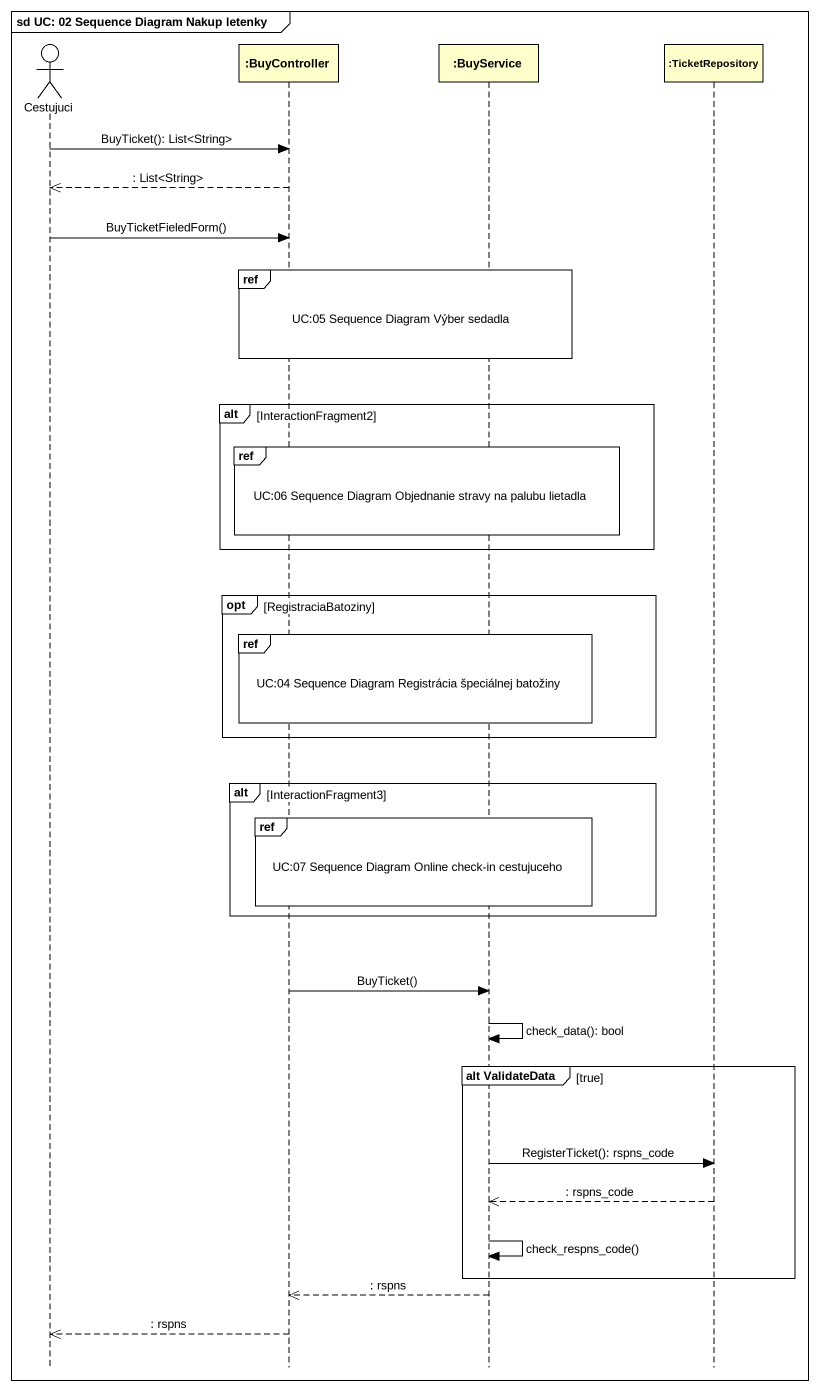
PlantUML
@startuml
mainframe sd UC: 02 Sequence Diagram Nakup letenky
hide footbox
actor Cestujuci
participant ":BuyController" as BuyController
participant ":BuyService" as BuyService
participant ":TicketRepository" as TicketRepository

Cestujuci -> BuyController : BuyTicket(): List<String>
BuyController -->> Cestujuci : : List<String>
Cestujuci -> BuyController : BuyTicketFieledForm()
ref over BuyController, BuyService : UC:05 Sequence Diagram Výber sedadla
alt InteractionFragment2
  ref over BuyController, BuyService : UC:06 Sequence Diagram Objednanie stravy na palubu lietadla
end
opt RegistraciaBatoziny
  ref over BuyController, BuyService : UC:04 Sequence Diagram Registrácia špeciálnej batožiny
end
alt InteractionFragment3
  ref over BuyController, BuyService : UC:07 Sequence Diagram Online check-in cestujuceho
end
BuyController -> BuyService : BuyTicket()
BuyService -> BuyService : check_data(): bool
group alt ValidateData [true]
  BuyService -> TicketRepository : RegisterTicket(): rspns_code
  TicketRepository -->> BuyService : : rspns_code
  BuyService -> BuyService : check_respns_code()
end
BuyService -->> BuyController : : rspns
BuyController -->> Cestujuci : : rspns
@enduml
